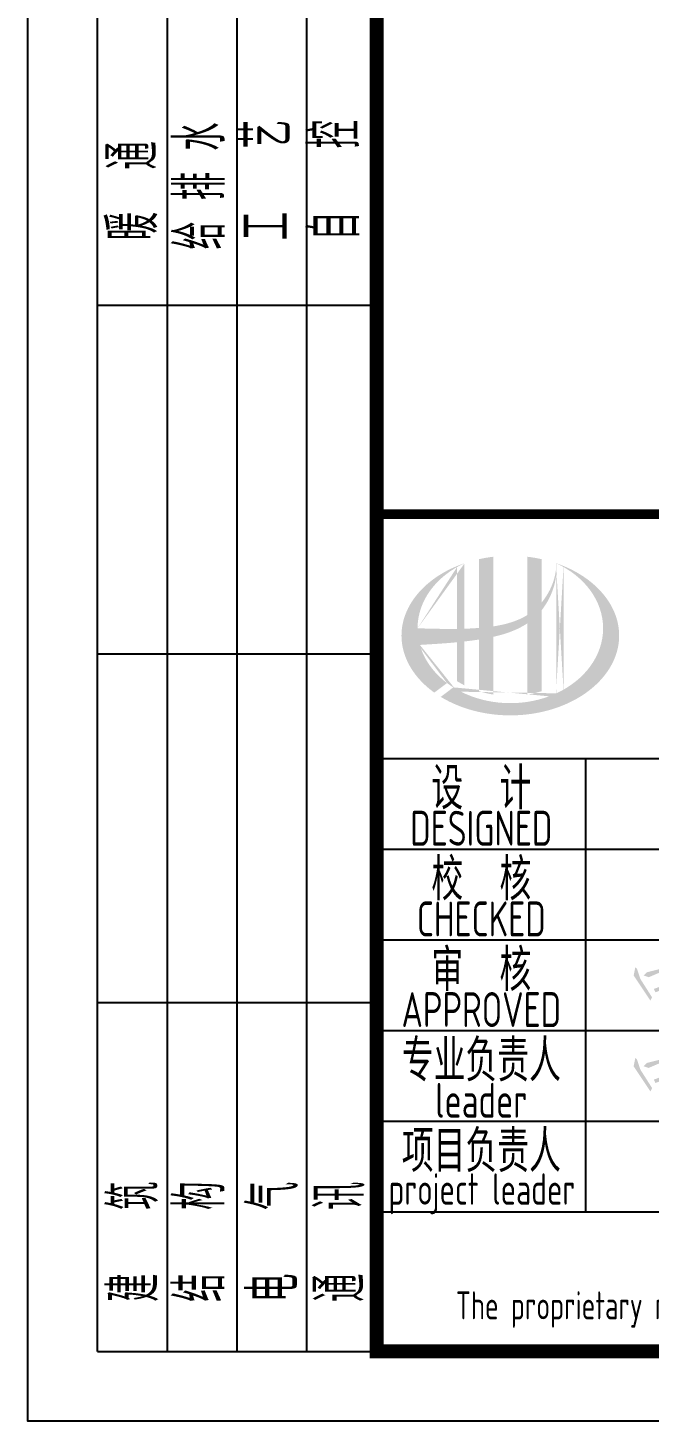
# Model space of a CAD drawing. Extents: x 5693218 to 11495510, y -728562 to -461276.
# Drawn here: x 5857017 to 5861470, y -503276 to -493290 of the extents above; entities that cross this region are included whole.
import ezdxf
from ezdxf.enums import TextEntityAlignment as Align

# ---------------------------------------------------------------- set-up
doc = ezdxf.new("R2010")
doc.units = 0
doc.header["$LTSCALE"] = 1000
doc.header["$MEASUREMENT"] = 0
doc.layers.get('0').update_dxf_attribs({"linetype": 'CONTINUOUS'})
doc.layers.add('PUB_TITLE', color=4, linetype='CONTINUOUS')
doc.styles.add('AHD', font='sceie.shx', dxfattribs={"width": 0.7, "bigfont": 'sceic.shx'})
doc.styles.get("Standard").update_dxf_attribs({"font": 'GBENOR', "bigfont": 'GBCBIG'})

# ---------------------------------------------------------------- blocks, each defined once
blk = doc.blocks.new('$titleblk$00000095')
for p, q in [((-150, 20), (-150, 0)), ((-150, 20), (0, 20)), ((-125, 20), (-125, 0)), ((-100, 20), (-100, 0)), ((-75, 20), (-75, 0)), ((-75, 20), (-75, 0)), ((-150, 15), (-75, 15)), ((-75, 15), (0, 15)), ((-150, 10), (-75, 10)), ((-75, 10), (0, 10)), ((-150, 5), (-75, 5)), ((-75, 5), (0, 5))]:
    blk.add_line(p, q)
at = {"width": 0.8}
for s, p in [('建   筑', (-146.445, 15.646)), ('暖  通', (-70.347, 15.733)), ('结   构', (-146.445, 10.909)), ('给 排 水', (-71.025, 10.898)), ('工   艺', (-70.347, 6.132)), ('电   气', (-146.445, 5.647)), ('自   控', (-70.347, 1.24)), ('通   讯', (-146.445, 0.879))]:
    blk.add_text(s, height=3.5085, dxfattribs=at).set_placement(p)

msp = doc.modelspace()

# ---------------------------------------------------------------- hatches: boundary and pattern name
h = msp.add_hatch(color=256)
edge = h.paths.add_edge_path()
edge.add_spline(control_points=[(5860353.5, -497654.8), (5860359.6, -497653.5), (5860365.7, -497652), (5860414.8, -497640.1), (5860457.4, -497627.2), (5860532.3, -497596), (5860565.3, -497579.1), (5860596.1, -497558.5)], knot_values=[61.629012, 61.629012, 61.629012, 61.629012, 63.330431, 63.330431, 75.353634, 75.353634, 85.398649, 85.398649, 85.398649, 85.398649], degree=3, periodic=0)
edge.add_line((5860596.1, -497558.5), (5860596.1, -498068.7))
edge.add_spline(control_points=[(5860596.1, -498068.7), (5860613.3, -498066), (5860630.3, -498062.6), (5860665.1, -498054.6), (5860682.8, -498049.7), (5860700.1, -498044.3)], knot_values=[4.908456, 4.908456, 4.908456, 4.908456, 4.992821, 4.992821, 5.083034, 5.083034, 5.083034, 5.083034], degree=3, periodic=0)
edge.add_line((5860700.1, -498044.3), (5860700.1, -497462.9))
edge.add_spline(control_points=[(5860700.1, -497462.9), (5860708.8, -497451.9), (5860717, -497440.6), (5860743.1, -497400.9), (5860758.7, -497370.9), (5860788, -497298.2), (5860799.2, -497254.4), (5860803.9, -497209.1), (5860804, -497207.8), (5860804.1, -497206.5)], knot_values=[97.991744, 97.991744, 97.991744, 97.991744, 101.64219, 101.64219, 110.337975, 110.337975, 121.934322, 121.934322, 122.270691, 122.270691, 122.270691, 122.270691], degree=3, periodic=0)
edge.add_line((5860804.1, -497206.5), (5860804.1, -497136.1))
edge.add_spline(control_points=[(5860804.1, -497136.1), (5860804.1, -497143.7), (5860803.7, -497151.4), (5860803.1, -497159.1)], knot_values=[126.194075, 126.194075, 126.194075, 126.194075, 128.396762, 128.396762, 128.396762, 128.396762], degree=3, periodic=0)
edge.add_spline(control_points=[(5860803.1, -497159.1), (5860802.7, -497165.3), (5860802, -497171.5), (5860801.3, -497177.7)], knot_values=[124.417049, 124.417049, 124.417049, 124.417049, 126.194075, 126.194075, 126.194075, 126.194075], degree=3, periodic=0)
edge.add_spline(control_points=[(5860801.3, -497177.7), (5860800.1, -497186.8), (5860798.7, -497196), (5860796.9, -497205.1)], knot_values=[121.80529, 121.80529, 121.80529, 121.80529, 124.417049, 124.417049, 124.417049, 124.417049], degree=3, periodic=0)
edge.add_spline(control_points=[(5860796.9, -497205.1), (5860794.5, -497217.2), (5860791.5, -497229.3), (5860788.1, -497241.4)], knot_values=[118.31574, 118.31574, 118.31574, 118.31574, 121.80529, 121.80529, 121.80529, 121.80529], degree=3, periodic=0)
edge.add_spline(control_points=[(5860788.1, -497241.4), (5860784.6, -497253.5), (5860780.5, -497265.5), (5860776, -497277.4)], knot_values=[114.795988, 114.795988, 114.795988, 114.795988, 118.31574, 118.31574, 118.31574, 118.31574], degree=3, periodic=0)
edge.add_spline(control_points=[(5860776, -497277.4), (5860771.5, -497289.1), (5860766.5, -497300.6), (5860761.1, -497311.9)], knot_values=[111.329641, 111.329641, 111.329641, 111.329641, 114.795988, 114.795988, 114.795988, 114.795988], degree=3, periodic=0)
edge.add_spline(control_points=[(5860761.1, -497311.9), (5860755.5, -497323.5), (5860749.5, -497334.8), (5860743.1, -497345.9)], knot_values=[107.79529, 107.79529, 107.79529, 107.79529, 111.329641, 111.329641, 111.329641, 111.329641], degree=3, periodic=0)
edge.add_spline(control_points=[(5860743.1, -497345.9), (5860736.8, -497356.7), (5860730, -497367.3), (5860722.9, -497377.5)], knot_values=[104.343579, 104.343579, 104.343579, 104.343579, 107.79529, 107.79529, 107.79529, 107.79529], degree=3, periodic=0)
edge.add_spline(control_points=[(5860722.9, -497377.5), (5860715.7, -497387.9), (5860708.1, -497398), (5860700.1, -497407.7)], knot_values=[100.8507, 100.8507, 100.8507, 100.8507, 104.343579, 104.343579, 104.343579, 104.343579], degree=3, periodic=0)
edge.add_line((5860700.1, -497407.7), (5860700.1, -497098.4))
edge.add_spline(control_points=[(5860700.1, -497098.4), (5860666.1, -497090.8), (5860631.3, -497085), (5860596.1, -497080.9)], knot_values=[4.423999, 4.423999, 4.423999, 4.423999, 4.558741, 4.558741, 4.558741, 4.558741], degree=3, periodic=0)
edge.add_line((5860596.1, -497080.9), (5860596.1, -497499))
edge.add_spline(control_points=[(5860596.1, -497499), (5860524.2, -497543.6), (5860440, -497566.8), (5860353.5, -497579.8)], knot_values=[63.246215, 63.246215, 63.246215, 63.246215, 87.689124, 87.689124, 87.689124, 87.689124], degree=3, periodic=0)
edge.add_line((5860353.5, -497579.8), (5860353.5, -497080.9))
edge.add_spline(control_points=[(5860353.5, -497080.9), (5860318.3, -497085), (5860283.5, -497090.8), (5860249.5, -497098.4)], knot_values=[4.866038, 4.866038, 4.866038, 4.866038, 5.000777, 5.000777, 5.000777, 5.000777], degree=3, periodic=0)
edge.add_line((5860249.5, -497098.4), (5860249.5, -497591.2))
edge.add_spline(control_points=[(5860249.5, -497591.2), (5860247.8, -497591.4), (5860212.9, -497594), (5860178.2, -497595.7), (5860145.5, -497596.8)], knot_values=[43.657356, 43.657356, 43.657356, 43.657356, 44.134253, 53.497092, 53.497092, 53.497092, 53.497092], degree=3, periodic=0)
edge.add_line((5860145.5, -497596.8), (5860145.5, -497127.7))
edge.add_spline(control_points=[(5860145.5, -497127.7), (5860128.4, -497133.5), (5860111.7, -497139.8), (5860095.3, -497146.5)], knot_values=[5.14157, 5.14157, 5.14157, 5.14157, 5.212921, 5.212921, 5.212921, 5.212921], degree=3, periodic=0)
edge.add_spline(control_points=[(5860095.3, -497146.5), (5860088.4, -497149.4), (5860081.5, -497152.3), (5860049.3, -497166.5), (5860024.8, -497178.7), (5860001.3, -497191.9)], knot_values=[5.212921, 5.212921, 5.212921, 5.212921, 5.24296, 5.24296, 5.355623, 5.355623, 5.355623, 5.355623], degree=3, periodic=0)
edge.add_spline(control_points=[(5860001.3, -497191.9), (5859986.4, -497200.3), (5859971.9, -497209), (5859958, -497218.1)], knot_values=[5.355623, 5.355623, 5.355623, 5.355623, 5.426974, 5.426974, 5.426974, 5.426974], degree=3, periodic=0)
edge.add_spline(control_points=[(5859958, -497218.1), (5859950.5, -497222.9), (5859943.3, -497227.9), (5859929.8, -497237.3), (5859923.5, -497241.9), (5859917.4, -497246.5)], knot_values=[5.426974, 5.426974, 5.426974, 5.426974, 5.464765, 5.464765, 5.498325, 5.498325, 5.498325, 5.498325], degree=3, periodic=0)
edge.add_spline(control_points=[(5859917.4, -497246.5), (5859891.3, -497266), (5859867.3, -497286.9), (5859845.4, -497308.9)], knot_values=[5.498325, 5.498325, 5.498325, 5.498325, 5.641027, 5.641027, 5.641027, 5.641027], degree=3, periodic=0)
edge.add_spline(control_points=[(5859845.4, -497308.9), (5859838.4, -497315.9), (5859831.6, -497323), (5859811.2, -497345.6), (5859798.3, -497361.4), (5859786.5, -497377.6)], knot_values=[5.641027, 5.641027, 5.641027, 5.641027, 5.686569, 5.686569, 5.783729, 5.783729, 5.783729, 5.783729], degree=3, periodic=0)
edge.add_spline(control_points=[(5859786.5, -497377.6), (5859771.4, -497398.4), (5859758.1, -497419.8), (5859745, -497444.7), (5859743.3, -497447.9), (5859741.8, -497451.1)], knot_values=[5.783729, 5.783729, 5.783729, 5.783729, 5.908374, 5.908374, 5.92643, 5.92643, 5.92643, 5.92643], degree=3, periodic=0)
edge.add_spline(control_points=[(5859741.8, -497451.1), (5859729.3, -497476.2), (5859719.3, -497501.9), (5859711.7, -497527.8)], knot_values=[5.92643, 5.92643, 5.92643, 5.92643, 6.069132, 6.069132, 6.069132, 6.069132], degree=3, periodic=0)
edge.add_spline(control_points=[(5859711.7, -497527.8), (5859708.5, -497538.9), (5859705.8, -497550.1), (5859700.4, -497576.2), (5859698.1, -497591.3), (5859696.7, -497606.3)], knot_values=[6.069132, 6.069132, 6.069132, 6.069132, 6.130179, 6.130179, 6.211834, 6.211834, 6.211834, 6.211834], degree=3, periodic=0)
edge.add_spline(control_points=[(5859696.7, -497606.3), (5859695.4, -497619.5), (5859694.8, -497632.7), (5859694.8, -497645.9)], knot_values=[6.211834, 6.211834, 6.211834, 6.211834, 6.283185, 6.283185, 6.283185, 6.283185], degree=3, periodic=0)
edge.add_spline(control_points=[(5859694.8, -497645.9), (5859694.8, -497655.2), (5859695.1, -497664.5), (5859695.8, -497673.9)], knot_values=[6.283185, 6.283185, 6.283185, 6.283185, 6.333655, 6.333655, 6.333655, 6.333655], degree=3, periodic=0)
edge.add_spline(control_points=[(5859695.8, -497673.9), (5859697, -497692.5), (5859699.5, -497711.1), (5859703.3, -497729.6)], knot_values=[6.333655, 6.333655, 6.333655, 6.333655, 6.434594, 6.434594, 6.434594, 6.434594], degree=3, periodic=0)
edge.add_spline(control_points=[(5859703.3, -497729.6), (5859703.5, -497730.9), (5859703.8, -497732.1), (5859707.7, -497750.6), (5859712.5, -497767.7), (5859718.3, -497784.8)], knot_values=[6.434594, 6.434594, 6.434594, 6.434594, 6.441278, 6.441278, 6.535532, 6.535532, 6.535532, 6.535532], degree=3, periodic=0)
edge.add_spline(control_points=[(5859718.3, -497784.8), (5859724.6, -497803), (5859732.1, -497821), (5859740.9, -497838.8)], knot_values=[6.535532, 6.535532, 6.535532, 6.535532, 6.636471, 6.636471, 6.636471, 6.636471], degree=3, periodic=0)
edge.add_spline(control_points=[(5859740.9, -497838.8), (5859743.1, -497843.3), (5859745.3, -497847.8), (5859754.7, -497865.4), (5859762.4, -497878.5), (5859770.8, -497891.3)], knot_values=[6.636471, 6.636471, 6.636471, 6.636471, 6.661894, 6.661894, 6.73741, 6.73741, 6.73741, 6.73741], degree=3, periodic=0)
edge.add_spline(control_points=[(5859770.8, -497891.3), (5859781.9, -497908.5), (5859794.3, -497925.3), (5859807.8, -497941.6)], knot_values=[6.73741, 6.73741, 6.73741, 6.73741, 6.838349, 6.838349, 6.838349, 6.838349], degree=3, periodic=0)
edge.add_spline(control_points=[(5859807.8, -497941.6), (5859813.8, -497948.8), (5859819.9, -497955.9), (5859834.4, -497971.8), (5859843, -497980.6), (5859851.8, -497989.3)], knot_values=[6.838349, 6.838349, 6.838349, 6.838349, 6.88251, 6.88251, 6.939288, 6.939288, 6.939288, 6.939288], degree=3, periodic=0)
edge.add_spline(control_points=[(5859851.8, -497989.3), (5859867.6, -498004.7), (5859884.5, -498019.5), (5859902.4, -498033.7)], knot_values=[6.939288, 6.939288, 6.939288, 6.939288, 7.040227, 7.040227, 7.040227, 7.040227], degree=3, periodic=0)
edge.add_spline(control_points=[(5859902.4, -498033.7), (5859911.3, -498040.8), (5859920.5, -498047.7), (5859930, -498054.5)], knot_values=[7.040227, 7.040227, 7.040227, 7.040227, 7.090696, 7.090696, 7.090696, 7.090696], degree=3, periodic=0)
edge.add_line((5859930, -498054.5), (5860021.1, -497986.1))
edge.add_ellipse((5860474.8, -497593.9), major_axis=(665, 0), ratio=0.806676, start_angle=192.81901, end_angle=226.98533, ccw=False)
edge.add_spline(control_points=[(5859826.3, -497712.9), (5859850.4, -497711.4), (5859874.5, -497710), (5859963.1, -497704.4), (5860028, -497700.1), (5860093.5, -497693.8)], knot_values=[11.398263, 11.398263, 11.398263, 11.398263, 18.40729, 18.40729, 37.18094, 37.18094, 37.18094, 37.18094], degree=3, periodic=0)
edge.add_line((5860093.5, -497693.8), (5860093.5, -497972.9))
edge.add_spline(control_points=[(5860093.5, -497972.9), (5860097, -497975.1), (5860100.6, -497977.3), (5860117.6, -497987.5), (5860131.3, -497995.1), (5860145.5, -498002.2)], knot_values=[4.049945, 4.049945, 4.049945, 4.049945, 4.072021, 4.072021, 4.153257, 4.153257, 4.153257, 4.153257], degree=3, periodic=0)
edge.add_line((5860145.5, -498002.2), (5860145.5, -497688.3))
edge.add_spline(control_points=[(5860145.5, -497688.3), (5860177.7, -497684.7), (5860210, -497680.4), (5860244.9, -497675.1), (5860247.2, -497674.7), (5860249.5, -497674.4)], knot_values=[42.135009, 42.135009, 42.135009, 42.135009, 51.307228, 51.307228, 51.948574, 51.948574, 51.948574, 51.948574], degree=3, periodic=0)
edge.add_line((5860249.5, -497674.4), (5860249.5, -498044.3))
edge.add_spline(control_points=[(5860249.5, -498044.3), (5860283.1, -498054.8), (5860318, -498063), (5860353.5, -498068.7)], knot_values=[4.34174, 4.34174, 4.34174, 4.34174, 4.516316, 4.516316, 4.516316, 4.516316], degree=3, periodic=0)
edge.add_line((5860353.5, -498068.7), (5860353.5, -497654.8))
edge = h.paths.add_edge_path(flags=16)
edge.add_ellipse((5860474.8, -497593.9), major_axis=(665, 0), ratio=0.806676, start_angle=124.98746, end_angle=179.99898, ccw=False)
edge.add_line((5860093.5, -497154.4), (5860093.5, -497598))
edge.add_spline(control_points=[(5860093.5, -497598), (5859998.1, -497599.3), (5859904.2, -497596.2), (5859809.8, -497593.9)], knot_values=[11.27373, 11.27373, 11.27373, 11.27373, 38.687513, 38.687513, 38.687513, 38.687513], degree=3, periodic=0)
edge = h.paths.add_edge_path()
edge.add_spline(control_points=[(5859976, -498085), (5860007, -498104), (5860040.2, -498121.3), (5860124.8, -498158.5), (5860178.1, -498176.4), (5860288.8, -498202.9), (5860346.3, -498211.6), (5860462.4, -498219.4), (5860521.1, -498218.5), (5860636.6, -498207), (5860693.5, -498196.5), (5860802.5, -498166.4), (5860854.7, -498146.9), (5860951.6, -498100), (5860996.3, -498072.7), (5861076.3, -498011.7), (5861111.5, -497978.1), (5861170.8, -497906.7), (5861194.9, -497868.8), (5861231.3, -497790.7), (5861243.6, -497750.4), (5861256.2, -497669.2), (5861256.4, -497628.3), (5861245, -497546.8), (5861233.2, -497506.3), (5861197.6, -497427.5), (5861173.8, -497389.3), (5861114.9, -497317.2), (5861079.9, -497283.2), (5861000.1, -497221.6), (5860955.3, -497193.9), (5860874.2, -497154.1), (5860839.8, -497139.9), (5860804.1, -497127.7)], knot_values=[0.886421, 0.886421, 0.886421, 0.886421, 1.040557, 1.040557, 1.261172, 1.261172, 1.481788, 1.481788, 1.702404, 1.702404, 1.92302, 1.92302, 2.143636, 2.143636, 2.364252, 2.364252, 2.584868, 2.584868, 2.805484, 2.805484, 3.026099, 3.026099, 3.246715, 3.246715, 3.46852, 3.46852, 3.690325, 3.690325, 3.91213, 3.91213, 4.133935, 4.133935, 4.283209, 4.283209, 4.283209, 4.283209], degree=3, periodic=0)
edge.add_line((5860804.1, -497127.7), (5860804.1, -497127.7))
edge.add_spline(control_points=[(5860804.1, -497127.8), (5860804.2, -497130.6), (5860804.2, -497133.3), (5860804.1, -497136.1)], knot_values=[128.396762, 128.396762, 128.396762, 128.396762, 129.192193, 129.192193, 129.192193, 129.192193], degree=3, periodic=0)
edge.add_line((5860804.1, -497136.1), (5860804.1, -498059.9))
edge.add_ellipse((5860474.8, -497593.9), major_axis=(665, 0), ratio=0.806676, start_angle=232.10542, end_angle=299.68334, ccw=False)
edge.add_line((5860066.3, -498017.2), (5859976, -498085))
edge = h.paths.add_edge_path(flags=16)
edge.add_ellipse((5860474.8, -497593.9), major_axis=(665, 0), ratio=0.806676, start_angle=304.98746, end_angle=415.01211, ccw=False)
edge.add_line((5860856.1, -498033.4), (5860856.1, -497154.4))
h = msp.add_hatch(color=256)
edge = h.paths.add_edge_path()
edge.add_spline(control_points=[(5860353.5, -497654.8), (5860359.6, -497653.5), (5860365.7, -497652), (5860414.8, -497640.1), (5860457.4, -497627.2), (5860532.3, -497596), (5860565.3, -497579.1), (5860596.1, -497558.5)], knot_values=[61.629012, 61.629012, 61.629012, 61.629012, 63.330431, 63.330431, 75.353634, 75.353634, 85.398649, 85.398649, 85.398649, 85.398649], degree=3, periodic=0)
edge.add_line((5860596.1, -497558.5), (5860596.1, -498068.7))
edge.add_spline(control_points=[(5860596.1, -498068.7), (5860613.3, -498066), (5860630.3, -498062.6), (5860665.1, -498054.6), (5860682.8, -498049.7), (5860700.1, -498044.3)], knot_values=[4.908456, 4.908456, 4.908456, 4.908456, 4.992821, 4.992821, 5.083034, 5.083034, 5.083034, 5.083034], degree=3, periodic=0)
edge.add_line((5860700.1, -498044.3), (5860700.1, -497462.9))
edge.add_spline(control_points=[(5860700.1, -497462.9), (5860708.8, -497451.9), (5860717, -497440.6), (5860743.1, -497400.9), (5860758.7, -497370.9), (5860788, -497298.2), (5860799.2, -497254.4), (5860803.9, -497209.1), (5860804, -497207.8), (5860804.1, -497206.5)], knot_values=[97.991744, 97.991744, 97.991744, 97.991744, 101.64219, 101.64219, 110.337975, 110.337975, 121.934322, 121.934322, 122.270691, 122.270691, 122.270691, 122.270691], degree=3, periodic=0)
edge.add_line((5860804.1, -497206.5), (5860804.1, -497136.1))
edge.add_spline(control_points=[(5860804.1, -497136.1), (5860804.1, -497143.7), (5860803.7, -497151.4), (5860803.1, -497159.1)], knot_values=[126.194075, 126.194075, 126.194075, 126.194075, 128.396762, 128.396762, 128.396762, 128.396762], degree=3, periodic=0)
edge.add_spline(control_points=[(5860803.1, -497159.1), (5860802.7, -497165.3), (5860802, -497171.5), (5860801.3, -497177.7)], knot_values=[124.417049, 124.417049, 124.417049, 124.417049, 126.194075, 126.194075, 126.194075, 126.194075], degree=3, periodic=0)
edge.add_spline(control_points=[(5860801.3, -497177.7), (5860800.1, -497186.8), (5860798.7, -497196), (5860796.9, -497205.1)], knot_values=[121.80529, 121.80529, 121.80529, 121.80529, 124.417049, 124.417049, 124.417049, 124.417049], degree=3, periodic=0)
edge.add_spline(control_points=[(5860796.9, -497205.1), (5860794.5, -497217.2), (5860791.5, -497229.3), (5860788.1, -497241.4)], knot_values=[118.31574, 118.31574, 118.31574, 118.31574, 121.80529, 121.80529, 121.80529, 121.80529], degree=3, periodic=0)
edge.add_spline(control_points=[(5860788.1, -497241.4), (5860784.6, -497253.5), (5860780.5, -497265.5), (5860776, -497277.4)], knot_values=[114.795988, 114.795988, 114.795988, 114.795988, 118.31574, 118.31574, 118.31574, 118.31574], degree=3, periodic=0)
edge.add_spline(control_points=[(5860776, -497277.4), (5860771.5, -497289.1), (5860766.5, -497300.6), (5860761.1, -497311.9)], knot_values=[111.329641, 111.329641, 111.329641, 111.329641, 114.795988, 114.795988, 114.795988, 114.795988], degree=3, periodic=0)
edge.add_spline(control_points=[(5860761.1, -497311.9), (5860755.5, -497323.5), (5860749.5, -497334.8), (5860743.1, -497345.9)], knot_values=[107.79529, 107.79529, 107.79529, 107.79529, 111.329641, 111.329641, 111.329641, 111.329641], degree=3, periodic=0)
edge.add_spline(control_points=[(5860743.1, -497345.9), (5860736.8, -497356.7), (5860730, -497367.3), (5860722.9, -497377.5)], knot_values=[104.343579, 104.343579, 104.343579, 104.343579, 107.79529, 107.79529, 107.79529, 107.79529], degree=3, periodic=0)
edge.add_spline(control_points=[(5860722.9, -497377.5), (5860715.7, -497387.9), (5860708.1, -497398), (5860700.1, -497407.7)], knot_values=[100.8507, 100.8507, 100.8507, 100.8507, 104.343579, 104.343579, 104.343579, 104.343579], degree=3, periodic=0)
edge.add_line((5860700.1, -497407.7), (5860700.1, -497098.4))
edge.add_spline(control_points=[(5860700.1, -497098.4), (5860666.1, -497090.8), (5860631.3, -497085), (5860596.1, -497080.9)], knot_values=[4.423999, 4.423999, 4.423999, 4.423999, 4.558741, 4.558741, 4.558741, 4.558741], degree=3, periodic=0)
edge.add_line((5860596.1, -497080.9), (5860596.1, -497499))
edge.add_spline(control_points=[(5860596.1, -497499), (5860524.2, -497543.6), (5860440, -497566.8), (5860353.5, -497579.8)], knot_values=[63.246215, 63.246215, 63.246215, 63.246215, 87.689124, 87.689124, 87.689124, 87.689124], degree=3, periodic=0)
edge.add_line((5860353.5, -497579.8), (5860353.5, -497080.9))
edge.add_spline(control_points=[(5860353.5, -497080.9), (5860318.3, -497085), (5860283.5, -497090.8), (5860249.5, -497098.4)], knot_values=[4.866038, 4.866038, 4.866038, 4.866038, 5.000777, 5.000777, 5.000777, 5.000777], degree=3, periodic=0)
edge.add_line((5860249.5, -497098.4), (5860249.5, -497591.2))
edge.add_spline(control_points=[(5860249.5, -497591.2), (5860247.8, -497591.4), (5860212.9, -497594), (5860178.2, -497595.7), (5860145.5, -497596.8)], knot_values=[43.657356, 43.657356, 43.657356, 43.657356, 44.134253, 53.497092, 53.497092, 53.497092, 53.497092], degree=3, periodic=0)
edge.add_line((5860145.5, -497596.8), (5860145.5, -497127.7))
edge.add_spline(control_points=[(5860145.5, -497127.7), (5860128.4, -497133.5), (5860111.7, -497139.8), (5860095.3, -497146.5)], knot_values=[5.14157, 5.14157, 5.14157, 5.14157, 5.212921, 5.212921, 5.212921, 5.212921], degree=3, periodic=0)
edge.add_spline(control_points=[(5860095.3, -497146.5), (5860088.4, -497149.4), (5860081.5, -497152.3), (5860049.3, -497166.5), (5860024.8, -497178.7), (5860001.3, -497191.9)], knot_values=[5.212921, 5.212921, 5.212921, 5.212921, 5.24296, 5.24296, 5.355623, 5.355623, 5.355623, 5.355623], degree=3, periodic=0)
edge.add_spline(control_points=[(5860001.3, -497191.9), (5859986.4, -497200.3), (5859971.9, -497209), (5859958, -497218.1)], knot_values=[5.355623, 5.355623, 5.355623, 5.355623, 5.426974, 5.426974, 5.426974, 5.426974], degree=3, periodic=0)
edge.add_spline(control_points=[(5859958, -497218.1), (5859950.5, -497222.9), (5859943.3, -497227.9), (5859929.8, -497237.3), (5859923.5, -497241.9), (5859917.4, -497246.5)], knot_values=[5.426974, 5.426974, 5.426974, 5.426974, 5.464765, 5.464765, 5.498325, 5.498325, 5.498325, 5.498325], degree=3, periodic=0)
edge.add_spline(control_points=[(5859917.4, -497246.5), (5859891.3, -497266), (5859867.3, -497286.9), (5859845.4, -497308.9)], knot_values=[5.498325, 5.498325, 5.498325, 5.498325, 5.641027, 5.641027, 5.641027, 5.641027], degree=3, periodic=0)
edge.add_spline(control_points=[(5859845.4, -497308.9), (5859838.4, -497315.9), (5859831.6, -497323), (5859811.2, -497345.6), (5859798.3, -497361.4), (5859786.5, -497377.6)], knot_values=[5.641027, 5.641027, 5.641027, 5.641027, 5.686569, 5.686569, 5.783729, 5.783729, 5.783729, 5.783729], degree=3, periodic=0)
edge.add_spline(control_points=[(5859786.5, -497377.6), (5859771.4, -497398.4), (5859758.1, -497419.8), (5859745, -497444.7), (5859743.3, -497447.9), (5859741.8, -497451.1)], knot_values=[5.783729, 5.783729, 5.783729, 5.783729, 5.908374, 5.908374, 5.92643, 5.92643, 5.92643, 5.92643], degree=3, periodic=0)
edge.add_spline(control_points=[(5859741.8, -497451.1), (5859729.3, -497476.2), (5859719.3, -497501.9), (5859711.7, -497527.8)], knot_values=[5.92643, 5.92643, 5.92643, 5.92643, 6.069132, 6.069132, 6.069132, 6.069132], degree=3, periodic=0)
edge.add_spline(control_points=[(5859711.7, -497527.8), (5859708.5, -497538.9), (5859705.8, -497550.1), (5859700.4, -497576.2), (5859698.1, -497591.3), (5859696.7, -497606.3)], knot_values=[6.069132, 6.069132, 6.069132, 6.069132, 6.130179, 6.130179, 6.211834, 6.211834, 6.211834, 6.211834], degree=3, periodic=0)
edge.add_spline(control_points=[(5859696.7, -497606.3), (5859695.4, -497619.5), (5859694.8, -497632.7), (5859694.8, -497645.9)], knot_values=[6.211834, 6.211834, 6.211834, 6.211834, 6.283185, 6.283185, 6.283185, 6.283185], degree=3, periodic=0)
edge.add_spline(control_points=[(5859694.8, -497645.9), (5859694.8, -497655.2), (5859695.1, -497664.5), (5859695.8, -497673.9)], knot_values=[6.283185, 6.283185, 6.283185, 6.283185, 6.333655, 6.333655, 6.333655, 6.333655], degree=3, periodic=0)
edge.add_spline(control_points=[(5859695.8, -497673.9), (5859697, -497692.5), (5859699.5, -497711.1), (5859703.3, -497729.6)], knot_values=[6.333655, 6.333655, 6.333655, 6.333655, 6.434594, 6.434594, 6.434594, 6.434594], degree=3, periodic=0)
edge.add_spline(control_points=[(5859703.3, -497729.6), (5859703.5, -497730.9), (5859703.8, -497732.1), (5859707.7, -497750.6), (5859712.5, -497767.7), (5859718.3, -497784.8)], knot_values=[6.434594, 6.434594, 6.434594, 6.434594, 6.441278, 6.441278, 6.535532, 6.535532, 6.535532, 6.535532], degree=3, periodic=0)
edge.add_spline(control_points=[(5859718.3, -497784.8), (5859724.6, -497803), (5859732.1, -497821), (5859740.9, -497838.8)], knot_values=[6.535532, 6.535532, 6.535532, 6.535532, 6.636471, 6.636471, 6.636471, 6.636471], degree=3, periodic=0)
edge.add_spline(control_points=[(5859740.9, -497838.8), (5859743.1, -497843.3), (5859745.3, -497847.8), (5859754.7, -497865.4), (5859762.4, -497878.5), (5859770.8, -497891.3)], knot_values=[6.636471, 6.636471, 6.636471, 6.636471, 6.661894, 6.661894, 6.73741, 6.73741, 6.73741, 6.73741], degree=3, periodic=0)
edge.add_spline(control_points=[(5859770.8, -497891.3), (5859781.9, -497908.5), (5859794.3, -497925.3), (5859807.8, -497941.6)], knot_values=[6.73741, 6.73741, 6.73741, 6.73741, 6.838349, 6.838349, 6.838349, 6.838349], degree=3, periodic=0)
edge.add_spline(control_points=[(5859807.8, -497941.6), (5859813.8, -497948.8), (5859819.9, -497955.9), (5859834.4, -497971.8), (5859843, -497980.6), (5859851.8, -497989.3)], knot_values=[6.838349, 6.838349, 6.838349, 6.838349, 6.88251, 6.88251, 6.939288, 6.939288, 6.939288, 6.939288], degree=3, periodic=0)
edge.add_spline(control_points=[(5859851.8, -497989.3), (5859867.6, -498004.7), (5859884.5, -498019.5), (5859902.4, -498033.7)], knot_values=[6.939288, 6.939288, 6.939288, 6.939288, 7.040227, 7.040227, 7.040227, 7.040227], degree=3, periodic=0)
edge.add_spline(control_points=[(5859902.4, -498033.7), (5859911.3, -498040.8), (5859920.5, -498047.7), (5859930, -498054.5)], knot_values=[7.040227, 7.040227, 7.040227, 7.040227, 7.090696, 7.090696, 7.090696, 7.090696], degree=3, periodic=0)
edge.add_line((5859930, -498054.5), (5860021.1, -497986.1))
edge.add_ellipse((5860474.8, -497593.9), major_axis=(665, 0), ratio=0.806676, start_angle=192.81901, end_angle=226.98533, ccw=False)
edge.add_spline(control_points=[(5859826.3, -497712.9), (5859850.4, -497711.4), (5859874.5, -497710), (5859963.1, -497704.4), (5860028, -497700.1), (5860093.5, -497693.8)], knot_values=[11.398263, 11.398263, 11.398263, 11.398263, 18.40729, 18.40729, 37.18094, 37.18094, 37.18094, 37.18094], degree=3, periodic=0)
edge.add_line((5860093.5, -497693.8), (5860093.5, -497972.9))
edge.add_spline(control_points=[(5860093.5, -497972.9), (5860097, -497975.1), (5860100.6, -497977.3), (5860117.6, -497987.5), (5860131.3, -497995.1), (5860145.5, -498002.2)], knot_values=[4.049945, 4.049945, 4.049945, 4.049945, 4.072021, 4.072021, 4.153257, 4.153257, 4.153257, 4.153257], degree=3, periodic=0)
edge.add_line((5860145.5, -498002.2), (5860145.5, -497688.3))
edge.add_spline(control_points=[(5860145.5, -497688.3), (5860177.7, -497684.7), (5860210, -497680.4), (5860244.9, -497675.1), (5860247.2, -497674.7), (5860249.5, -497674.4)], knot_values=[42.135009, 42.135009, 42.135009, 42.135009, 51.307228, 51.307228, 51.948574, 51.948574, 51.948574, 51.948574], degree=3, periodic=0)
edge.add_line((5860249.5, -497674.4), (5860249.5, -498044.3))
edge.add_spline(control_points=[(5860249.5, -498044.3), (5860283.1, -498054.8), (5860318, -498063), (5860353.5, -498068.7)], knot_values=[4.34174, 4.34174, 4.34174, 4.34174, 4.516316, 4.516316, 4.516316, 4.516316], degree=3, periodic=0)
edge.add_line((5860353.5, -498068.7), (5860353.5, -497654.8))
edge = h.paths.add_edge_path(flags=16)
edge.add_ellipse((5860474.8, -497593.9), major_axis=(665, 0), ratio=0.806676, start_angle=124.98746, end_angle=179.99898, ccw=False)
edge.add_line((5860093.5, -497154.4), (5860093.5, -497598))
edge.add_spline(control_points=[(5860093.5, -497598), (5859998.1, -497599.3), (5859904.2, -497596.2), (5859809.8, -497593.9)], knot_values=[11.27373, 11.27373, 11.27373, 11.27373, 38.687513, 38.687513, 38.687513, 38.687513], degree=3, periodic=0)
edge = h.paths.add_edge_path()
edge.add_spline(control_points=[(5859976, -498085), (5860007, -498104), (5860040.2, -498121.3), (5860124.8, -498158.5), (5860178.1, -498176.4), (5860288.8, -498202.9), (5860346.3, -498211.6), (5860462.4, -498219.4), (5860521.1, -498218.5), (5860636.6, -498207), (5860693.5, -498196.5), (5860802.5, -498166.4), (5860854.7, -498146.9), (5860951.6, -498100), (5860996.3, -498072.7), (5861076.3, -498011.7), (5861111.5, -497978.1), (5861170.8, -497906.7), (5861194.9, -497868.8), (5861231.3, -497790.7), (5861243.6, -497750.4), (5861256.2, -497669.2), (5861256.4, -497628.3), (5861245, -497546.8), (5861233.2, -497506.3), (5861197.6, -497427.5), (5861173.8, -497389.3), (5861114.9, -497317.2), (5861079.9, -497283.2), (5861000.1, -497221.6), (5860955.3, -497193.9), (5860874.2, -497154.1), (5860839.8, -497139.9), (5860804.1, -497127.7)], knot_values=[0.886421, 0.886421, 0.886421, 0.886421, 1.040557, 1.040557, 1.261172, 1.261172, 1.481788, 1.481788, 1.702404, 1.702404, 1.92302, 1.92302, 2.143636, 2.143636, 2.364252, 2.364252, 2.584868, 2.584868, 2.805484, 2.805484, 3.026099, 3.026099, 3.246715, 3.246715, 3.46852, 3.46852, 3.690325, 3.690325, 3.91213, 3.91213, 4.133935, 4.133935, 4.283209, 4.283209, 4.283209, 4.283209], degree=3, periodic=0)
edge.add_line((5860804.1, -497127.7), (5860804.1, -497127.7))
edge.add_spline(control_points=[(5860804.1, -497127.8), (5860804.2, -497130.6), (5860804.2, -497133.3), (5860804.1, -497136.1)], knot_values=[128.396762, 128.396762, 128.396762, 128.396762, 129.192193, 129.192193, 129.192193, 129.192193], degree=3, periodic=0)
edge.add_line((5860804.1, -497136.1), (5860804.1, -498059.9))
edge.add_ellipse((5860474.8, -497593.9), major_axis=(665, 0), ratio=0.806676, start_angle=232.10542, end_angle=299.68334, ccw=False)
edge.add_line((5860066.3, -498017.2), (5859976, -498085))
edge = h.paths.add_edge_path(flags=16)
edge.add_ellipse((5860474.8, -497593.9), major_axis=(665, 0), ratio=0.806676, start_angle=304.98746, end_angle=415.01211, ccw=False)
edge.add_line((5860856.1, -498033.4), (5860856.1, -497154.4))
h = msp.add_hatch(color=0)
h.dxf.hatch_style = 1
h.paths.add_polyline_path([(5861406.8, -500106.8), (5861382.8, -500034.8), (5861370.8, -500022.8), (5861358.8, -500082.8), (5861478.8, -500262.8), (5861490.8, -500238.8)])
h.paths.add_polyline_path([(5861550.8, -500058.8), (5861550.8, -500082.8), (5861586.8, -500106.8), (5861586.8, -500058.8), (5861658.8, -500034.8), (5861658.8, -500082.8), (5861694.8, -500034.8), (5861826.8, -500034.8), (5861826.8, -500070.8), (5861705, -500170.5), (5861766.8, -500166.8), (5861874.8, -500046.8), (5861826.8, -499998.8), (5861586.8, -500010.8), (5861598.8, -499986.8), (5861574.8, -499974.8), (5861550.8, -500034.8), (5861454.8, -500058.8), (5861430.8, -500082.8), (5861466.8, -500094.8)])
h.paths.add_polyline_path([(5861766.8, -500118.8), (5861778.8, -500094.8), (5861766.8, -500082.8), (5861502.8, -500178.8), (5861514.8, -500202.8), (5861610.8, -500166.8), (5861586.8, -500322.8), (5861598.8, -500382.8), (5861538.8, -500466.8), (5861550.8, -500478.8), (5861682.8, -500334.8), (5861838.8, -500370.8), (5861934.8, -500418.8), (5861934.8, -500382.8), (5861886.8, -500358.8), (5861874.8, -500346.8), (5861754.8, -500298.8), (5861802.8, -500226.8), (5861778.8, -500190.8), (5861670.8, -500178.8), (5861634.8, -500202.8), (5861646.8, -500166.8)])
h.paths.add_polyline_path([(5861634.8, -500226.8), (5861730.8, -500214.8), (5861766.8, -500214.8), (5861766.8, -500238.8), (5861718.8, -500274.8), (5861670.8, -500238.8), (5861634.8, -500310.8)], flags=16)
h = msp.add_hatch(color=0)
h.dxf.hatch_style = 1
h.paths.add_polyline_path([(5861406.8, -500106.8), (5861382.8, -500034.8), (5861370.8, -500022.8), (5861358.8, -500082.8), (5861478.8, -500262.8), (5861490.8, -500238.8)])
h.paths.add_polyline_path([(5861550.8, -500058.8), (5861550.8, -500082.8), (5861586.8, -500106.8), (5861586.8, -500058.8), (5861658.8, -500034.8), (5861658.8, -500082.8), (5861694.8, -500034.8), (5861826.8, -500034.8), (5861826.8, -500070.8), (5861705, -500170.5), (5861766.8, -500166.8), (5861874.8, -500046.8), (5861826.8, -499998.8), (5861586.8, -500010.8), (5861598.8, -499986.8), (5861574.8, -499974.8), (5861550.8, -500034.8), (5861454.8, -500058.8), (5861430.8, -500082.8), (5861466.8, -500094.8)])
h.paths.add_polyline_path([(5861766.8, -500118.8), (5861778.8, -500094.8), (5861766.8, -500082.8), (5861502.8, -500178.8), (5861514.8, -500202.8), (5861610.8, -500166.8), (5861586.8, -500322.8), (5861598.8, -500382.8), (5861538.8, -500466.8), (5861550.8, -500478.8), (5861682.8, -500334.8), (5861838.8, -500370.8), (5861934.8, -500418.8), (5861934.8, -500382.8), (5861886.8, -500358.8), (5861874.8, -500346.8), (5861754.8, -500298.8), (5861802.8, -500226.8), (5861778.8, -500190.8), (5861670.8, -500178.8), (5861634.8, -500202.8), (5861646.8, -500166.8)])
h.paths.add_polyline_path([(5861634.8, -500226.8), (5861730.8, -500214.8), (5861766.8, -500214.8), (5861766.8, -500238.8), (5861718.8, -500274.8), (5861670.8, -500238.8), (5861634.8, -500310.8)], flags=16)
h = msp.add_hatch(color=0)
h.dxf.hatch_style = 1
h.paths.add_polyline_path([(5861406.8, -500756.8), (5861382.8, -500684.8), (5861370.8, -500672.8), (5861358.8, -500732.8), (5861478.8, -500912.8), (5861490.8, -500888.8)])
h.paths.add_polyline_path([(5861550.8, -500708.8), (5861550.8, -500732.8), (5861586.8, -500756.8), (5861586.8, -500708.8), (5861658.8, -500684.8), (5861658.8, -500732.8), (5861694.8, -500684.8), (5861826.8, -500684.8), (5861826.8, -500720.8), (5861705, -500820.5), (5861766.8, -500816.8), (5861874.8, -500696.8), (5861826.8, -500648.8), (5861586.8, -500660.8), (5861598.8, -500636.8), (5861574.8, -500624.8), (5861550.8, -500684.8), (5861454.8, -500708.8), (5861430.8, -500732.8), (5861466.8, -500744.8)])
h.paths.add_polyline_path([(5861766.8, -500768.8), (5861778.8, -500744.8), (5861766.8, -500732.8), (5861502.8, -500828.8), (5861514.8, -500852.8), (5861610.8, -500816.8), (5861586.8, -500972.8), (5861598.8, -501032.8), (5861538.8, -501116.8), (5861550.8, -501128.8), (5861682.8, -500984.8), (5861838.8, -501020.8), (5861934.8, -501068.8), (5861934.8, -501032.8), (5861886.8, -501008.8), (5861874.8, -500996.8), (5861754.8, -500948.8), (5861802.8, -500876.8), (5861778.8, -500840.8), (5861670.8, -500828.8), (5861634.8, -500852.8), (5861646.8, -500816.8)])
h.paths.add_polyline_path([(5861634.8, -500876.8), (5861730.8, -500864.8), (5861766.8, -500864.8), (5861766.8, -500888.8), (5861718.8, -500924.8), (5861670.8, -500888.8), (5861634.8, -500960.8)], flags=16)
h = msp.add_hatch(color=0)
h.dxf.hatch_style = 1
h.paths.add_polyline_path([(5861406.8, -500756.8), (5861382.8, -500684.8), (5861370.8, -500672.8), (5861358.8, -500732.8), (5861478.8, -500912.8), (5861490.8, -500888.8)])
h.paths.add_polyline_path([(5861550.8, -500708.8), (5861550.8, -500732.8), (5861586.8, -500756.8), (5861586.8, -500708.8), (5861658.8, -500684.8), (5861658.8, -500732.8), (5861694.8, -500684.8), (5861826.8, -500684.8), (5861826.8, -500720.8), (5861705, -500820.5), (5861766.8, -500816.8), (5861874.8, -500696.8), (5861826.8, -500648.8), (5861586.8, -500660.8), (5861598.8, -500636.8), (5861574.8, -500624.8), (5861550.8, -500684.8), (5861454.8, -500708.8), (5861430.8, -500732.8), (5861466.8, -500744.8)])
h.paths.add_polyline_path([(5861766.8, -500768.8), (5861778.8, -500744.8), (5861766.8, -500732.8), (5861502.8, -500828.8), (5861514.8, -500852.8), (5861610.8, -500816.8), (5861586.8, -500972.8), (5861598.8, -501032.8), (5861538.8, -501116.8), (5861550.8, -501128.8), (5861682.8, -500984.8), (5861838.8, -501020.8), (5861934.8, -501068.8), (5861934.8, -501032.8), (5861886.8, -501008.8), (5861874.8, -500996.8), (5861754.8, -500948.8), (5861802.8, -500876.8), (5861778.8, -500840.8), (5861670.8, -500828.8), (5861634.8, -500852.8), (5861646.8, -500816.8)])
h.paths.add_polyline_path([(5861634.8, -500876.8), (5861730.8, -500864.8), (5861766.8, -500864.8), (5861766.8, -500888.8), (5861718.8, -500924.8), (5861670.8, -500888.8), (5861634.8, -500960.8)], flags=16)

# ---------------------------------------------------------------- linework, layer by layer
for p, q in [((5859517, -498526.5), (5877517, -498526.5)), ((5861017, -501776.5), (5861017, -498526.5)), ((5859517, -499176.5), (5865017, -499176.5)), ((5859517, -499826.5), (5865017, -499826.5)), ((5859517, -500476.5), (5865017, -500476.5)), ((5859517, -501126.5), (5877517, -501126.5)), ((5859517, -501776.5), (5877517, -501776.5)), ((5859517, -502776.5), (5877517, -502776.5)), ((5859517, -502776.5), (5877517, -502776.5)), ((5859517, -502776.5), (5877517, -502776.5))]:
    msp.add_line(p, q)
at = {"color": 0}
msp.add_lwpolyline([(5878017, -503276.5), (5857017, -503276.5), (5857017, -473576.5), (5878017, -473576.5)], close=True, dxfattribs=at)
at = {"color": 0, "const_width": 100}
msp.add_lwpolyline([(5877517, -502776.5), (5859517, -502776.5), (5859517, -474076.5), (5877517, -474076.5)], close=True, dxfattribs=at)
at = {"const_width": 70}
msp.add_lwpolyline([(5859517, -496776.5), (5859517, -502776.5)], dxfattribs=at)
msp.add_lwpolyline([(5859517, -496776.5), (5859517, -502776.5)], dxfattribs=at)
msp.add_lwpolyline([(5859517, -496776.5), (5859517, -502776.5)], dxfattribs=at)
msp.add_lwpolyline([(5877517, -496776.5, 70, 70, 0), (5859517, -496776.5, 70, 70, 0), (5859517, -502776.5, 0, 0, 0)], format="xyseb")

# ---------------------------------------------------------------- block references
at = {"layer": 'PUB_TITLE', "xscale": 100, "yscale": 100, "zscale": 100, "rotation": 90}
msp.add_blockref('$titleblk$00000095', (5859517, -487776.5), dxfattribs=at)

# ---------------------------------------------------------------- texts
at = {"style": 'AHD', "width": 0.8}
for s, height, p in [('设  计', 300, (5860267, -498726.5)), ('设  计', 300, (5860267, -498726.5)), ('DESIGNED', 250, (5860267, -499026.5)), ('DESIGNED', 250, (5860267, -499026.5)), ('校  核', 300, (5860267, -499376.5)), ('校  核', 300, (5860267, -499376.5)), ('CHECKED', 250, (5860267, -499676.5)), ('CHECKED', 250, (5860267, -499676.5)), ('审  核', 300, (5860267, -500026.5)), ('审  核', 300, (5860267, -500026.5)), ('APPROVED', 250, (5860267, -500326.5)), ('APPROVED', 250, (5860267, -500326.5)), ('专业负责人', 300, (5860267, -500676.5)), ('leader', 250, (5860267, -500976.5)), ('项目负责人', 300, (5860267, -501326.5)), ('project leader', 225, (5860271, -501646.5)), ('The proprietary right of this document belongs to Anhui Huadong Chemical And Medical Engineering  Co.,Ltd.  and any replication or transfer to the 3rd. side is forbidden without its permission. ', 200, (5868517, -502476.5)), ('The proprietary right of this document belongs to Anhui Huadong Chemical And Medical Engineering  Co.,Ltd.  and any replication or transfer to the 3rd. side is forbidden without its permission. ', 200, (5868517, -502476.5))]:
    msp.add_text(s, height=height, dxfattribs=at).set_placement(p, align=Align.MIDDLE)

doc.saveas('drawing.dxf')
